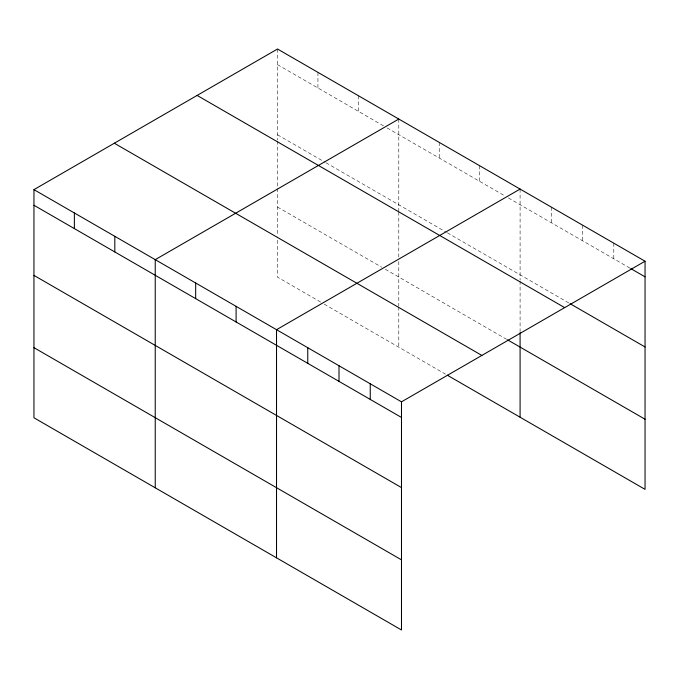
<?xml version="1.0" encoding="UTF-8"?>
<svg xmlns="http://www.w3.org/2000/svg" width="679" height="679" viewBox="0 0 679 679"><rect width="100%" height="100%" fill="white"/><g stroke="black" fill="none" stroke-linecap="round" stroke-linejoin="round"><path stroke-width="0.51" stroke-dasharray="3.4 2.55" d="M277.507 64.649L383.525 125.853M387.115 127.932L504.811 195.883M508.41 197.954L629.874 268.086M277.507 134.782L325.122 162.273M326.022 162.79L446.417 232.294M447.317 232.812L569.18 303.173M277.507 207.036L381.725 267.203M385.324 269.283L506.61 339.305M320.632 302.062L277.507 277.168L277.507 236.946M324.231 304.141L445.517 374.163M613.808 243.175L613.808 258.809M582.565 225.139L582.565 240.773M551.331 207.103L551.331 222.737M520.089 189.068L520.089 279.994M520.089 281.021L520.089 331.607M479.654 165.727L479.654 181.352M439.228 142.386L439.228 158.012M398.794 119.046L398.794 210.999M398.794 212.026L398.794 257.451M398.794 261.576L398.794 305.94M398.794 306.967L398.794 347.19M358.368 95.705L358.368 111.331M317.942 72.356L317.942 87.99M277.507 49.015L277.507 139.942M277.507 140.969L277.507 187.421M277.507 188.456L277.507 235.91"/><path stroke-width="1.02" d="M33.95 189.636L401.493 401.832L401.493 629.985L33.95 417.78L33.95 189.636L277.507 49.015L645.05 261.22L645.05 489.364L447.317 375.207M398.794 119.046L155.236 259.658L155.236 487.811M520.089 189.068L276.531 329.688L276.531 557.832M401.493 401.832L645.05 261.22M630.766 268.595L645.05 276.845M570.071 303.691L645.05 346.977M197.131 95.425L564.673 307.621M507.51 339.823L645.05 419.232M114.327 143.227L481.869 355.431M33.95 205.262L401.493 417.458M33.95 275.394L401.493 487.59M33.95 347.656L401.493 559.852M520.089 332.634L520.089 417.22M370.25 383.796L370.25 399.422M339.008 365.76L339.008 381.386M307.765 347.724L307.765 363.35M236.097 306.339L236.097 321.973M195.671 282.999L195.671 298.633M114.81 236.317L114.81 251.943M74.376 212.977L74.376 228.602"/></g></svg>
